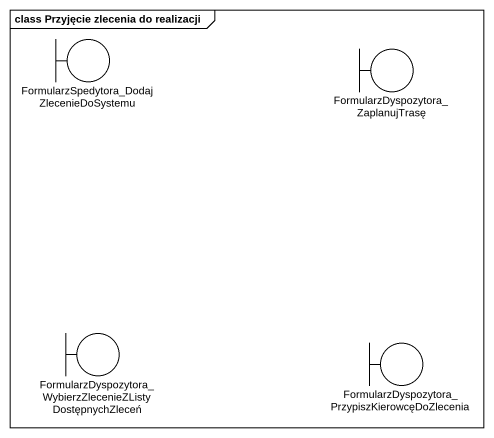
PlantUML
@startuml
mainframe class Przyjęcie zlecenia do realizacji
boundary "FormularzSpedytora_DodajZlecenieDoSystemu" as FormularzSpedytora
boundary "FormularzDyspozytora_ZaplanujTrasę" as FormularzDyspozytora
boundary "FormularzDyspozytora_WybierzZlecenieZListyDostępnychZleceń" as FormularzDyspozytora_2
boundary "FormularzDyspozytora_PrzypiszKierowcęDoZlecenia" as FormularzDyspozytora_3
@enduml
